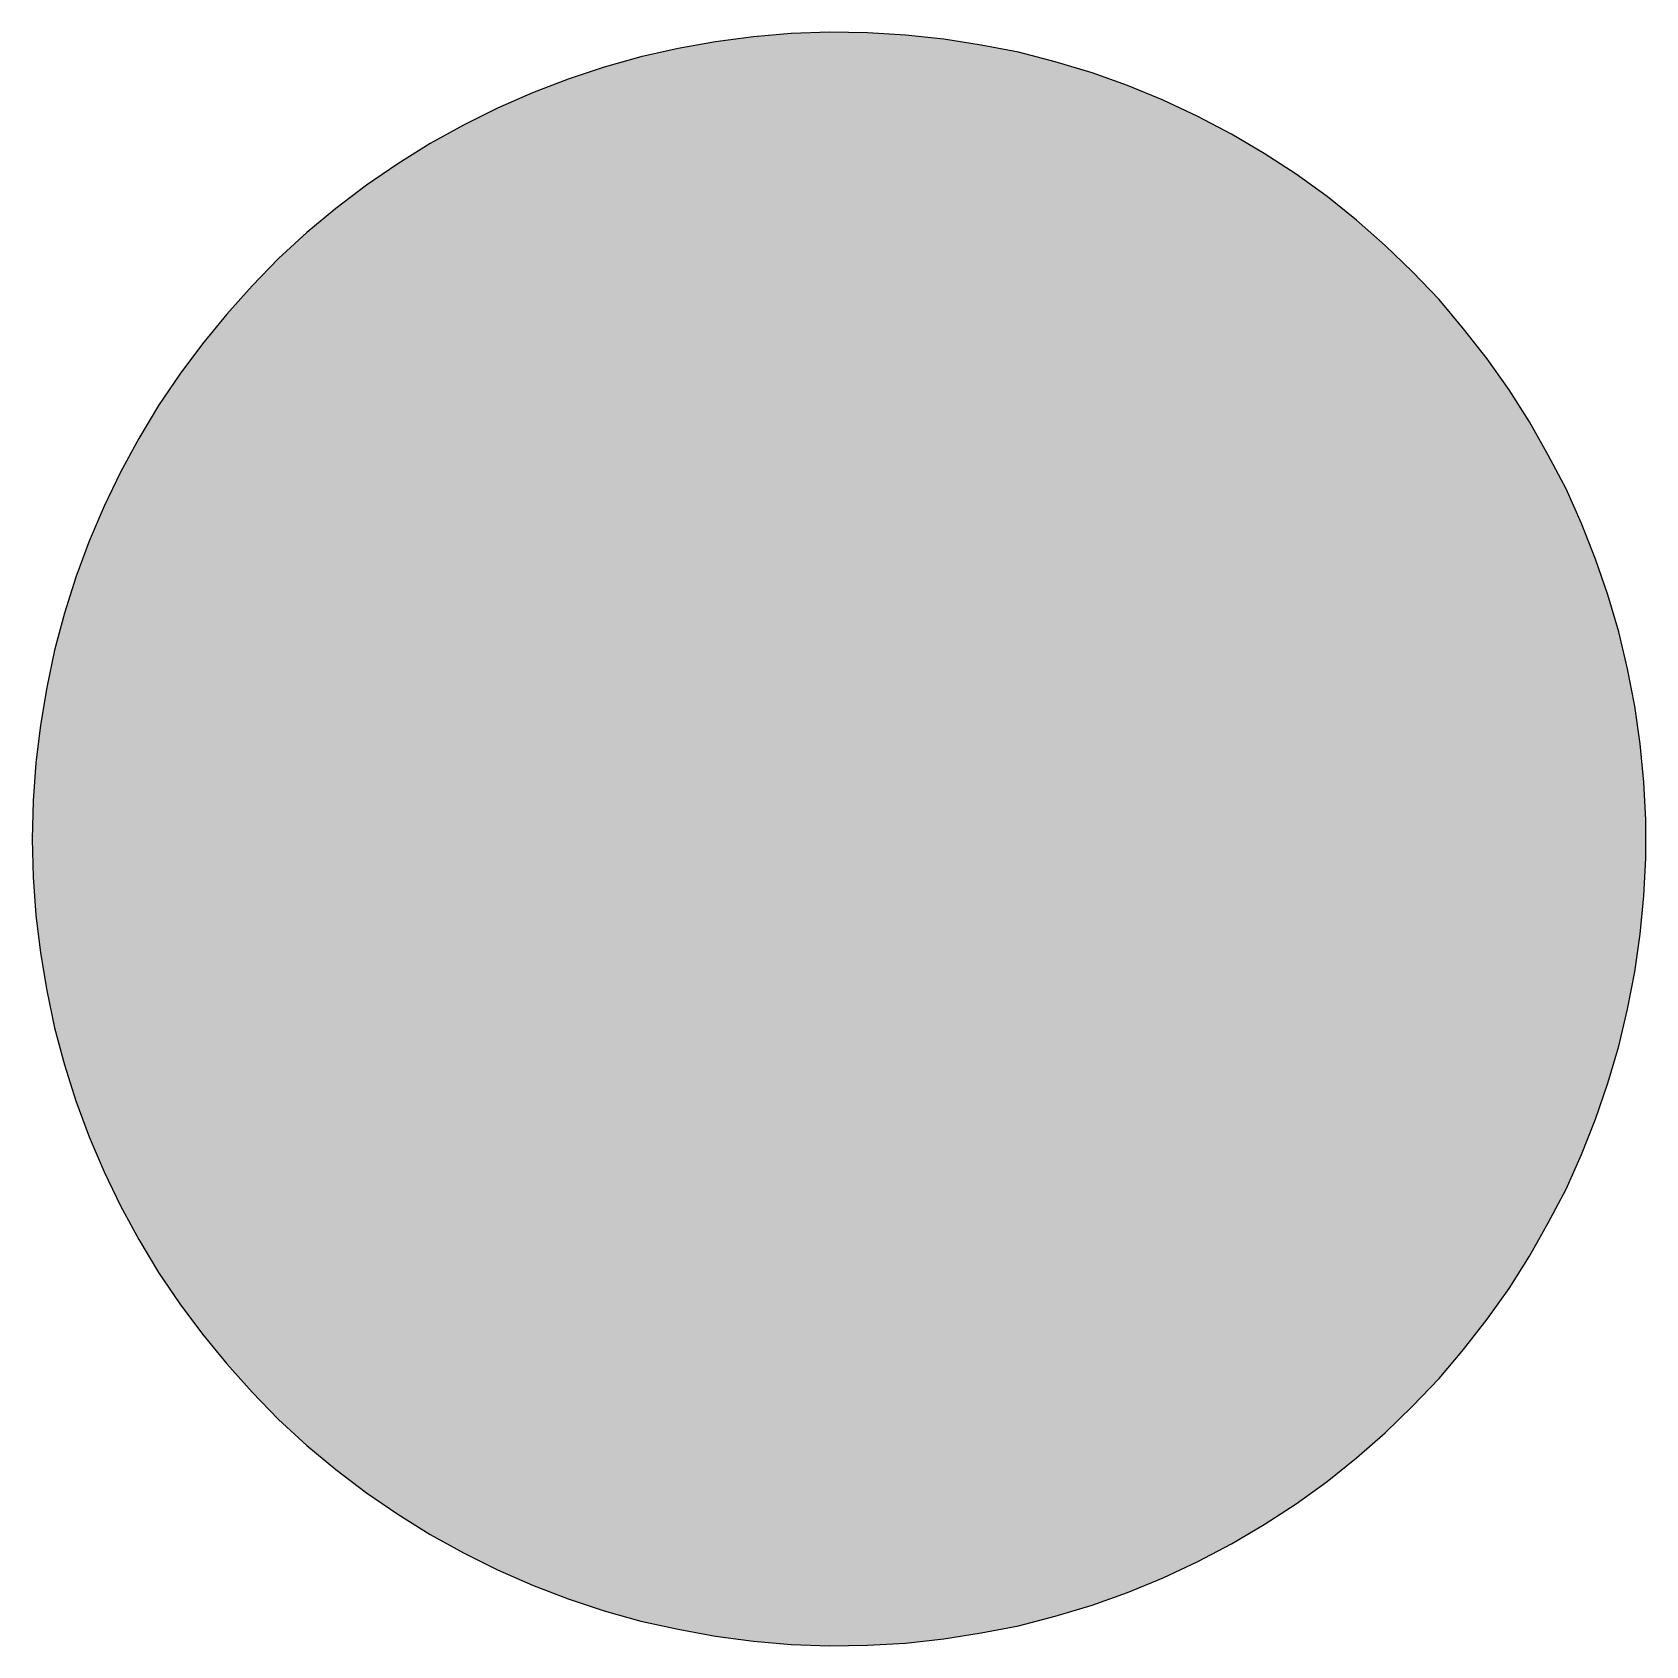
# Model space of a CAD drawing. Extents: x -10 to 112, y 72 to 347.
# Drawn here: x -9.68 to -0.67, y 338.09 to 347.09 of the extents above.
import ezdxf

# ---------------------------------------------------------------- set-up
doc = ezdxf.new("R2010")
doc.units = 0
doc.layers.add('HOLES', color=7, linetype='CONTINUOUS')

# ---------------------------------------------------------------- blocks, each defined once
blk = doc.blocks.new('*U78')
at = {"layer": 'HOLES', "color": 7}
for points in [[(-5.8649, 338.1432), (-6.0734, 347.0026), (-5.8649, 347.0407)], [(-5.8649, 338.1432), (-5.8649, 347.0407), (-5.8646, 338.143)], [(-5.6537, 338.1151), (-5.8646, 347.0407), (-5.6537, 347.0686)], [(-5.8646, 338.143), (-5.8646, 347.0407), (-5.6537, 338.1151)], [(-5.4429, 338.0974), (-5.6537, 347.0686), (-5.4429, 347.0865)], [(-5.6537, 338.1151), (-5.6537, 347.0686), (-5.4429, 338.0974)], [(-5.2297, 338.0898), (-5.4429, 347.0865), (-5.2297, 347.0941)], [(-5.4429, 338.0974), (-5.4429, 347.0865), (-5.2297, 338.0898)], [(-6.2814, 338.2269), (-6.4873, 346.8984), (-6.2814, 346.9568)], [(-6.0734, 338.1813), (-6.2814, 346.9568), (-6.0734, 347.0026)], [(-6.2814, 338.2269), (-6.2814, 346.9568), (-6.0734, 338.1813)], [(-6.0734, 338.1813), (-6.0734, 347.0026), (-5.8649, 338.1432)], [(-6.4873, 338.2853), (-6.688, 346.8324), (-6.4873, 346.8984)], [(-6.4873, 338.2853), (-6.4873, 346.8984), (-6.2814, 338.2269)], [(-6.8861, 338.4276), (-7.0817, 346.6698), (-6.8861, 346.7561)], [(-6.688, 338.3514), (-6.8861, 346.7561), (-6.688, 346.8324)], [(-6.8861, 338.4276), (-6.8861, 346.7561), (-6.688, 338.3514)], [(-6.688, 338.3514), (-6.688, 346.8324), (-6.4873, 338.2853)], [(-7.0817, 338.514), (-7.2721, 346.5757), (-7.0817, 346.6698)], [(-7.0817, 338.514), (-7.0817, 346.6698), (-6.8861, 338.4276)], [(-7.2724, 338.6081), (-7.4579, 346.4739), (-7.2724, 346.5756)], [(-7.2721, 338.6079), (-7.2724, 346.5756), (-7.2721, 346.5757)], [(-7.2724, 338.6081), (-7.2724, 346.5756), (-7.2721, 338.6079)], [(-7.2721, 338.6079), (-7.2721, 346.5757), (-7.0817, 338.514)], [(-7.4579, 338.7097), (-7.6381, 346.3597), (-7.4579, 346.4739)], [(-7.4579, 338.7097), (-7.4579, 346.4739), (-7.2724, 338.6081)], [(-7.6381, 338.8241), (-7.8135, 346.2404), (-7.6381, 346.3597)], [(-7.6381, 338.8241), (-7.6381, 346.3597), (-7.4579, 338.7097)], [(-7.8135, 338.9435), (-7.9837, 346.1108), (-7.8135, 346.2404)], [(-7.8135, 338.9435), (-7.8135, 346.2404), (-7.6381, 338.8241)], [(-7.9837, 339.073), (-8.1463, 345.9761), (-7.9837, 346.1108)], [(-7.9837, 339.073), (-7.9837, 346.1108), (-7.8135, 338.9435)], [(-8.1463, 339.2075), (-8.3037, 345.8314), (-8.1463, 345.9761)], [(-8.1463, 339.2075), (-8.1463, 345.9761), (-7.9837, 339.073)], [(-8.3041, 339.3526), (-8.4513, 345.6786), (-8.3041, 345.8311)], [(-8.3037, 339.3524), (-8.3041, 345.8311), (-8.3037, 345.8314)], [(-8.3041, 339.3526), (-8.3041, 345.8311), (-8.3037, 339.3524)], [(-8.3037, 339.3524), (-8.3037, 345.8314), (-8.1463, 339.2075)], [(-8.4513, 339.505), (-8.5934, 345.5212), (-8.4513, 345.6786)], [(-8.4513, 339.505), (-8.4513, 345.6786), (-8.3041, 339.3526)], [(-8.5934, 339.6625), (-8.7281, 345.3562), (-8.5934, 345.5212)], [(-8.5934, 339.6625), (-8.5934, 345.5212), (-8.4513, 339.505)], [(-8.7281, 339.8277), (-8.8551, 345.186), (-8.7281, 345.3562)], [(-8.7281, 339.8277), (-8.7281, 345.3562), (-8.5934, 339.6625)], [(-8.8551, 339.9979), (-8.9745, 345.0106), (-8.8551, 345.186)], [(-8.8551, 339.9979), (-8.8551, 345.186), (-8.7281, 339.8277)], [(-8.9745, 340.173), (-9.0837, 344.8279), (-8.9745, 345.0106)], [(-8.9745, 340.173), (-8.9745, 345.0106), (-8.8551, 339.9979)], [(-9.0837, 340.356), (-9.1853, 344.6398), (-9.0837, 344.8279)], [(-9.0837, 340.356), (-9.0837, 344.8279), (-8.9745, 340.173)], [(-9.1855, 340.5442), (-9.277, 344.4489), (-9.1855, 344.6394)], [(-9.1853, 340.5439), (-9.1855, 344.6394), (-9.1853, 344.6398)], [(-9.1855, 340.5442), (-9.1855, 344.6394), (-9.1853, 340.5439)], [(-9.1853, 340.5439), (-9.1853, 344.6398), (-9.0837, 340.356)], [(-9.277, 340.7348), (-9.3608, 344.2534), (-9.277, 344.4489)], [(-9.277, 340.7348), (-9.277, 344.4489), (-9.1855, 340.5442)], [(-9.3608, 340.9303), (-9.4344, 344.0527), (-9.3608, 344.2534)], [(-9.3608, 340.9303), (-9.3608, 344.2534), (-9.277, 340.7348)], [(-9.4344, 341.1309), (-9.498, 343.8521), (-9.4344, 344.0527)], [(-9.4344, 341.1309), (-9.4344, 344.0527), (-9.3608, 340.9303)], [(-9.498, 341.3316), (-9.5539, 343.6464), (-9.498, 343.8521)], [(-9.498, 341.3316), (-9.498, 343.8521), (-9.4344, 341.1309)], [(-9.5539, 341.5375), (-9.597, 343.4381), (-9.5539, 343.6464)], [(-9.5539, 341.5375), (-9.5539, 343.6464), (-9.498, 341.3316)], [(-9.597, 341.7457), (-9.6325, 343.2273), (-9.597, 343.4381)], [(-9.597, 341.7457), (-9.597, 343.4381), (-9.5539, 341.5375)], [(-9.6327, 341.9569), (-9.658, 343.0161), (-9.6327, 343.2269)], [(-9.6325, 341.9566), (-9.6327, 343.2269), (-9.6325, 343.2273)], [(-9.6327, 341.9569), (-9.6327, 343.2269), (-9.6325, 341.9566)], [(-9.6325, 341.9566), (-9.6325, 343.2273), (-9.597, 341.7457)], [(-9.658, 342.1677), (-9.6733, 342.8053), (-9.658, 343.0161)], [(-9.658, 342.1677), (-9.658, 343.0161), (-9.6327, 341.9569)], [(-9.6733, 342.3786), (-9.6783, 342.5918), (-9.6733, 342.8053)], [(-9.6733, 342.3786), (-9.6733, 342.8053), (-9.658, 342.1677)]]:
    blk.add_solid(points, dxfattribs=at)
at = {"layer": 'HOLES', "color": 7, "extrusion": (0, 0, -1)}
for points in [[(5.8646, 338.143), (5.8649, 347.0407), (5.8646, 347.0407)], [(5.2297, 338.0898), (5.2297, 347.0941), (5.0162, 338.0922)], [(5.0162, 338.0922), (5.2297, 347.0941), (5.0162, 347.0915)], [(5.0162, 338.0922), (5.0162, 347.0915), (4.8054, 338.1049)], [(4.8054, 338.1049), (5.0162, 347.0915), (4.8054, 347.0787)], [(4.8054, 338.1049), (4.8054, 347.0787), (4.592, 338.1279)], [(4.592, 338.1279), (4.8054, 347.0787), (4.592, 347.056)], [(4.592, 338.1279), (4.592, 347.056), (4.5916, 338.1279)], [(4.5916, 338.1279), (4.592, 347.056), (4.5916, 347.0558)], [(4.5916, 338.1279), (4.5916, 347.0558), (4.3837, 338.1609)], [(4.3837, 338.1609), (4.5916, 347.0558), (4.3837, 347.0229)], [(4.3837, 338.1609), (4.3837, 347.0229), (4.3834, 338.1609)], [(4.3834, 338.1609), (4.3837, 347.0229), (4.3834, 347.0227)], [(4.3834, 338.1609), (4.3834, 347.0227), (4.1751, 338.2016)], [(4.1751, 338.2016), (4.3834, 347.0227), (4.1751, 346.9823)], [(4.1751, 338.2016), (4.1751, 346.9823), (3.9693, 338.255)], [(3.9693, 338.255), (4.1751, 346.9823), (3.9693, 346.9289)], [(3.9693, 338.255), (3.9693, 346.9289), (3.7636, 338.3158)], [(3.7636, 338.3158), (3.9693, 346.9289), (3.7636, 346.8679)], [(3.7636, 338.3158), (3.7636, 346.8679), (3.5655, 338.3869)], [(3.5655, 338.3869), (3.7636, 346.8679), (3.5655, 346.7967)], [(3.5655, 338.3869), (3.5655, 346.7967), (3.3672, 338.4682)], [(3.3672, 338.4682), (3.5655, 346.7967), (3.3672, 346.7154)], [(3.3672, 338.4682), (3.3672, 346.7154), (3.1743, 338.5597)], [(3.1743, 338.5597), (3.3672, 346.7154), (3.1743, 346.624)], [(3.1743, 338.5597), (3.1743, 346.624), (3.174, 338.5599)], [(3.174, 338.5599), (3.1743, 346.624), (3.174, 346.6238)], [(3.174, 338.5599), (3.174, 346.6238), (2.9864, 338.6587)], [(2.9864, 338.6587), (3.174, 346.6238), (2.9864, 346.5249)], [(2.9864, 338.6587), (2.9864, 346.5249), (2.986, 338.6589)], [(2.986, 338.6589), (2.9864, 346.5249), (2.986, 346.5248)], [(2.986, 338.6589), (2.986, 346.5248), (2.8031, 338.7655)], [(2.8031, 338.7655), (2.986, 346.5248), (2.8031, 346.4181)], [(2.8031, 338.7655), (2.8031, 346.4181), (2.6253, 338.8825)], [(2.6253, 338.8825), (2.8031, 346.4181), (2.6253, 346.3013)], [(2.6253, 338.8825), (2.6253, 346.3013), (2.4526, 339.0069)], [(2.4526, 339.0069), (2.6253, 346.3013), (2.4526, 346.1768)], [(2.4526, 339.0069), (2.4526, 346.1768), (2.2875, 339.139)], [(2.2875, 339.139), (2.4526, 346.1768), (2.2875, 346.0447)], [(2.2875, 339.139), (2.2875, 346.0447), (2.1275, 339.2787)], [(2.1275, 339.2787), (2.2875, 346.0447), (2.1275, 345.905)], [(2.1275, 339.2787), (2.1275, 345.905), (1.9751, 339.426)], [(1.9751, 339.426), (2.1275, 345.905), (1.9751, 345.7577)], [(1.9751, 339.426), (1.9751, 345.7577), (1.9747, 339.4263)], [(1.9747, 339.4263), (1.9751, 345.7577), (1.9747, 345.7575)], [(1.9747, 339.4263), (1.9747, 345.7575), (1.8275, 339.5812)], [(1.8275, 339.5812), (1.9747, 345.7575), (1.8275, 345.6025)], [(1.8275, 339.5812), (1.8275, 345.6025), (1.6903, 339.7438)], [(1.6903, 339.7438), (1.8275, 345.6025), (1.6903, 345.4399)], [(1.6903, 339.7438), (1.6903, 345.4399), (1.5582, 339.9114)], [(1.5582, 339.9114), (1.6903, 345.4399), (1.5582, 345.2723)], [(1.5582, 339.9114), (1.5582, 345.2723), (1.4363, 340.0842)], [(1.4363, 340.0842), (1.5582, 345.2723), (1.4363, 345.0995)], [(1.4363, 340.0842), (1.4363, 345.0995), (1.3221, 340.2645)], [(1.3221, 340.2645), (1.4363, 345.0995), (1.3221, 344.9192)], [(1.3221, 340.2645), (1.3221, 344.9192), (1.2178, 340.4498)], [(1.2178, 340.4498), (1.3221, 344.9192), (1.2178, 344.7338)], [(1.2178, 340.4498), (1.2178, 344.7338), (1.2177, 340.4502)], [(1.2177, 340.4502), (1.2178, 344.7338), (1.2177, 344.7335)], [(1.2177, 340.4502), (1.2177, 344.7335), (1.1188, 340.638)], [(1.1188, 340.638), (1.2177, 344.7335), (1.1188, 344.5459)], [(1.1188, 340.638), (1.1188, 344.5459), (1.1186, 340.6383)], [(1.1186, 340.6383), (1.1188, 344.5459), (1.1186, 344.5455)], [(1.1186, 340.6383), (1.1186, 344.5455), (1.0322, 340.8312)], [(1.0322, 340.8312), (1.1186, 344.5455), (1.0322, 344.3525)], [(1.0322, 340.8312), (1.0322, 344.3525), (0.9536, 341.0293)], [(0.9536, 341.0293), (1.0322, 344.3525), (0.9536, 344.1544)], [(0.9536, 341.0293), (0.9536, 344.1544), (0.885, 341.23)], [(0.885, 341.23), (0.9536, 344.1544), (0.885, 343.9537)], [(0.885, 341.23), (0.885, 343.9537), (0.8241, 341.4358)], [(0.8241, 341.4358), (0.885, 343.9537), (0.8241, 343.748)], [(0.8241, 341.4358), (0.8241, 343.748), (0.7758, 341.6415)], [(0.7758, 341.6415), (0.8241, 343.748), (0.7758, 343.5422)], [(0.7758, 341.6415), (0.7758, 343.5422), (0.7352, 341.8498)], [(0.7352, 341.8498), (0.7758, 343.5422), (0.7352, 343.3339)], [(0.7352, 341.8498), (0.7352, 343.3339), (0.735, 341.8503)], [(0.735, 341.8503), (0.7352, 343.3339), (0.735, 343.3336)], [(0.735, 341.8503), (0.735, 343.3336), (0.7045, 342.0606)], [(0.7045, 342.0606), (0.735, 343.3336), (0.7045, 343.1227)], [(0.7045, 342.0609), (0.7045, 343.1227), (0.6842, 342.2744)], [(0.6842, 342.2744), (0.7045, 343.1227), (0.6842, 342.9093)], [(0.6842, 342.2744), (0.6842, 342.9093), (0.674, 342.4852)], [(0.674, 342.4852), (0.6842, 342.9093), (0.674, 342.6986)]]:
    blk.add_solid(points, dxfattribs=at)

msp = doc.modelspace()

# ---------------------------------------------------------------- linework, layer by layer
at = {"layer": 'HOLES'}
msp.add_lwpolyline([(-5.4429, 347.0865), (-5.6537, 347.0686), (-5.8646, 347.0407), (-5.8649, 347.0407), (-6.0734, 347.0026), (-6.2814, 346.9568), (-6.4873, 346.8984), (-6.688, 346.8324), (-6.8861, 346.7561), (-7.0817, 346.6698), (-7.2721, 346.5757), (-7.2724, 346.5756), (-7.4579, 346.4739), (-7.6381, 346.3597), (-7.8135, 346.2404), (-7.9837, 346.1108), (-8.1463, 345.9761), (-8.3037, 345.8314), (-8.3041, 345.8311), (-8.4513, 345.6786), (-8.5934, 345.5212), (-8.7281, 345.3562), (-8.8551, 345.186), (-8.9745, 345.0106), (-9.0837, 344.8279), (-9.1853, 344.6398), (-9.1855, 344.6394), (-9.277, 344.4489), (-9.3608, 344.2534), (-9.4344, 344.0527), (-9.498, 343.8521), (-9.5539, 343.6464), (-9.597, 343.4381), (-9.6325, 343.2273), (-9.6327, 343.2269), (-9.658, 343.0161), (-9.6733, 342.8053), (-9.6783, 342.5918), (-9.6733, 342.3786), (-9.658, 342.1677), (-9.6327, 341.9569), (-9.6325, 341.9566), (-9.597, 341.7457), (-9.5539, 341.5375), (-9.498, 341.3316), (-9.4344, 341.1309), (-9.3608, 340.9303), (-9.277, 340.7348), (-9.1855, 340.5442), (-9.1853, 340.5439), (-9.0837, 340.356), (-8.9745, 340.173), (-8.8551, 339.9979), (-8.7281, 339.8277), (-8.5934, 339.6625), (-8.4513, 339.505), (-8.3041, 339.3526), (-8.3037, 339.3524), (-8.1463, 339.2075), (-7.9837, 339.073), (-7.8135, 338.9435), (-7.6381, 338.8241), (-7.4579, 338.7097), (-7.2724, 338.6081), (-7.2721, 338.6079), (-7.0817, 338.514), (-6.8861, 338.4276), (-6.688, 338.3514), (-6.4873, 338.2853), (-6.2814, 338.2269), (-6.0734, 338.1813), (-5.8649, 338.1432), (-5.8646, 338.143), (-5.6537, 338.1151), (-5.4429, 338.0974), (-5.2297, 338.0898), (-5.0162, 338.0922), (-4.8054, 338.1049), (-4.592, 338.1279), (-4.5916, 338.1279), (-4.3834, 338.1609), (-4.1751, 338.2016), (-3.9693, 338.255), (-3.7636, 338.3158), (-3.5655, 338.3869), (-3.3672, 338.4682), (-3.1743, 338.5597), (-3.174, 338.5599), (-2.9864, 338.6587), (-2.986, 338.6589), (-2.8031, 338.7655), (-2.6253, 338.8825), (-2.4526, 339.0069), (-2.2875, 339.139), (-2.1275, 339.2787), (-1.9751, 339.426), (-1.9747, 339.4263), (-1.8275, 339.5812), (-1.6903, 339.7438), (-1.5582, 339.9114), (-1.4363, 340.0842), (-1.3221, 340.2645), (-1.2178, 340.4498), (-1.1188, 340.638), (-1.1186, 340.6383), (-1.0322, 340.8312), (-0.9536, 341.0293), (-0.885, 341.23), (-0.8241, 341.4358), (-0.7758, 341.6415), (-0.7352, 341.8498), (-0.735, 341.8503), (-0.7045, 342.0606), (-0.7045, 342.0609), (-0.6842, 342.2744), (-0.674, 342.4852), (-0.674, 342.6986), (-0.6842, 342.9093), (-0.7045, 343.1227), (-0.735, 343.3336), (-0.7352, 343.3339), (-0.7758, 343.5422), (-0.8241, 343.748), (-0.885, 343.9537), (-0.9536, 344.1544), (-1.0322, 344.3525), (-1.1186, 344.5455), (-1.1188, 344.5459), (-1.2177, 344.7335), (-1.2178, 344.7338), (-1.3221, 344.9192), (-1.4363, 345.0995), (-1.5582, 345.2723), (-1.6903, 345.4399), (-1.8275, 345.6025), (-1.9747, 345.7575), (-1.9751, 345.7577), (-2.1275, 345.905), (-2.2875, 346.0447), (-2.4526, 346.1768), (-2.6253, 346.3013), (-2.8031, 346.4181), (-2.986, 346.5248), (-3.174, 346.6238), (-3.1743, 346.624), (-3.3672, 346.7154), (-3.5655, 346.7967), (-3.7636, 346.8679), (-3.9693, 346.9289), (-4.1751, 346.9823), (-4.3834, 347.0227), (-4.3837, 347.0229), (-4.3837, 347.0229), (-4.5916, 347.0558), (-4.592, 347.056), (-4.8054, 347.0787), (-5.0162, 347.0915), (-5.2297, 347.0941), (-5.4429, 347.0865)], dxfattribs=at)

# ---------------------------------------------------------------- block references
at = {"layer": 'HOLES', "color": 7}
msp.add_blockref('*U78', (0, 0), dxfattribs=at)

doc.saveas('drawing.dxf')
